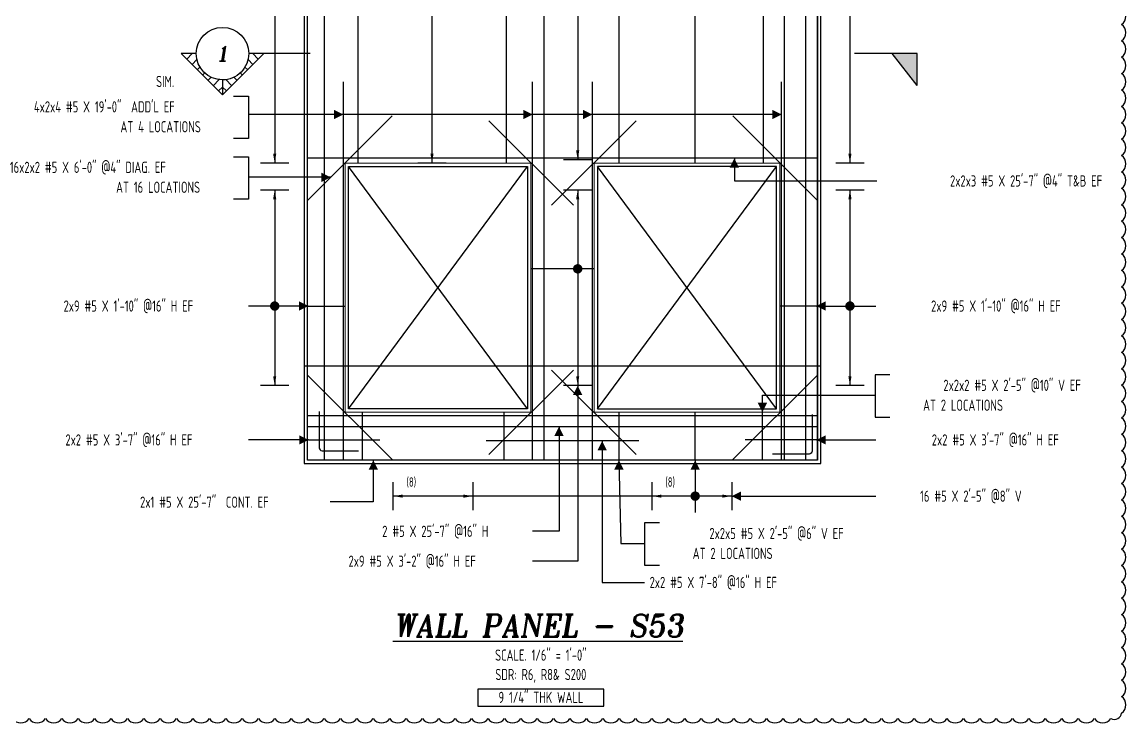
# Model space of a CAD drawing. Header units: inches. Extents: x 10095 to 38568, y -2433 to 4174.
# Drawn here: x 18557 to 19223, y 205 to 627 of the extents above; entities that cross this region are included whole.
import ezdxf
from ezdxf.enums import TextEntityAlignment as Align

# ---------------------------------------------------------------- set-up
doc = ezdxf.new("R2010")
doc.units = ezdxf.units.IN
doc.header["$MEASUREMENT"] = 0
doc.layers.get('0').update_dxf_attribs({"linetype": 'CONTINUOUS'})
for name, color, linetype in [('0-25', 7, 'CONTINUOUS'), ('0-25TEXT', 7, 'CONTINUOUS'), ('0-35', 3, 'CONTINUOUS'), ('0-35TEXT', 3, 'CONTINUOUS'), ('0-50', 10, 'CONTINUOUS'), ('3', 3, 'CONTINUOUS'), ('BAR-LBL', 2, 'CONTINUOUS'), ('Hatch', 253, 'CONTINUOUS'), ('INTERMEDIATERANGELAY', 7, 'CONTINUOUS'), ('RANGELAY', 7, 'CONTINUOUS'), ('REBARS', 4, 'CONTINUOUS'), ('REV_1', 150, 'CONTINUOUS')]:
    doc.layers.add(name, color=color, linetype=linetype)
doc.layers.add('COVER', color=6, linetype='CONTINUOUS', lineweight=0, plot=False)
doc.styles.add('AR', font='ARCHQUIK.shx', dxfattribs={"width": 0.8})
doc.styles.add('ROMANT', font='romant')

# ---------------------------------------------------------------- blocks, each defined once
blk = doc.blocks.new('leadrblk')
blk.add_lwpolyline([(0, 0, 0, 1, 0), (1, 0, 1, 1, 0)], format="xyseb")
blk = doc.blocks.new('SECTARO')
at = {"linetype": 'Continuous'}
blk.add_line((33.32, 16.99), (20.13, 0), dxfattribs=at)
for p, q in [((33.32, 16.99), (33.32, 0)), ((33.32, 0), (0, 0))]:
    blk.add_line(p, q)
for points in [[(33.32, 0), (33.32, 16.99), (33.32, 0), (20.13, 0)], [(33.32, 16.99), (20.13, 0), (33.32, 0), (33.32, 16.99)]]:
    blk.add_solid(points, dxfattribs=at)
blk = doc.blocks.new('*X3')
at = {"color": 0, "linetype": 'Continuous'}
for p, q in [((-1.108, 0.2784), (-1.0748, 0.3117)), ((-1.081, 0.2171), (-1.0306, 0.2675)), ((-1.0127, 0.1969), (-0.9864, 0.2233)), ((-0.9601, 0.1612), (-0.9422, 0.1791)), ((-0.9204, 0.1125), (-0.898, 0.1349)), ((-0.895, 0.0495), (-0.8538, 0.0907)), ((-0.8561, 0), (-0.8096, 0.0465)), ((-0.7677, 0), (-0.7654, 0.0023))]:
    blk.add_line(p, q, dxfattribs=at)
blk = doc.blocks.new('*X2')
at = {"color": 0, "linetype": 'Continuous'}
for p, q in [((-1.108, 0.2784), (-1.0748, 0.3117)), ((-0.9601, 0.1612), (-0.9422, 0.1791)), ((-0.8561, 0), (-0.8096, 0.0465))]:
    blk.add_line(p, q, dxfattribs=at)
blk = doc.blocks.new('SECTNU')
at = {"linetype": 'Continuous'}
blk.add_line((-24.74, 0), (-32.81, 0), dxfattribs=at)
blk.add_line((0, 0), (-24.74, 0))
at = {"layer": '3'}
for p, q in [((-68.89, 0), (-46.81, 22.07)), ((-60.81, 0), (-68.89, 0))]:
    blk.add_line(p, q, dxfattribs=at)
at = {"layer": '3', "linetype": 'Continuous'}
blk.add_line((-46.81, 14), (-46.81, 22.07), dxfattribs=at)
at = {"layer": '3'}
for points in [[(-46.81, 22.07), (-24.74, 0), (-32.81, 0, 1)], [(-32.81, 0, 0.414214), (-46.81, 14)]]:
    blk.add_lwpolyline(points, format="xyb", dxfattribs=at)
for start, end in [(90, 180), (180, 0)]:
    blk.add_arc((-46.81, 0), 14, start, end, dxfattribs=at)
at = {"linetype": 'Continuous', "xscale": -64, "yscale": 64, "zscale": 64, "rotation": 359.9999999999999}
blk.add_blockref('*X3', (-117.73, 0), dxfattribs=at)
at = {"linetype": 'Continuous', "xscale": 64, "yscale": 64, "zscale": 64}
for name in ['*X3', '*X2']:
    blk.add_blockref(name, (24.1, 0), dxfattribs=at)
at = {"linetype": 'Continuous', "style": 'ROMANT', "oblique": 9, "width": 0.9}
blk.add_attdef('NO', text='', height=8, dxfattribs=at).set_placement((-46.81, 0), align=Align.MIDDLE)
blk = doc.blocks.new('*U1533', base_point=(18889.91, 417.06))
at = {"layer": 'REBARS', "color": 0}
blk.add_lwpolyline([(18889.69, 417.28), (18838.78, 366.37)], dxfattribs=at)
blk = doc.blocks.new('*U1534', base_point=(18889.91, 516.83))
at = {"layer": 'REBARS', "color": 0}
blk.add_lwpolyline([(18889.69, 516.61), (18838.78, 567.52)], dxfattribs=at)
blk = doc.blocks.new('*U1535', base_point=(19036.96, 414.11))
at = {"layer": 'REBARS', "color": 0}
blk.add_lwpolyline([(19036.74, 414.33), (18985.83, 363.41)], dxfattribs=at)
blk = doc.blocks.new('*U1536', base_point=(18876.32, 417.06))
at = {"layer": 'REBARS', "color": 0}
blk.add_lwpolyline([(18876.54, 417.28), (18927.45, 366.37)], dxfattribs=at)
blk = doc.blocks.new('*U1537', base_point=(19036.96, 519.78))
at = {"layer": 'REBARS', "color": 0}
blk.add_lwpolyline([(19036.74, 519.56), (18985.83, 570.47)], dxfattribs=at)
blk = doc.blocks.new('*U1538', base_point=(18876.32, 516.83))
at = {"layer": 'REBARS', "color": 0}
blk.add_lwpolyline([(18876.54, 516.61), (18927.45, 567.52)], dxfattribs=at)
blk = doc.blocks.new('*U1547', base_point=(19033.74, 366.44))
at = {"layer": 'REBARS', "color": 0}
blk.add_lwpolyline([(19033.49, 390.44), (19033.49, 368.44, -0.414214), (19031.74, 366.69), (19009.74, 366.69)], format="xyb", dxfattribs=at)
blk = doc.blocks.new('*U1548', base_point=(18736.22, 368.44))
at = {"layer": 'REBARS', "color": 0}
blk.add_lwpolyline([(18736.47, 392.44), (18736.47, 370.44, 0.414214), (18738.22, 368.69), (18760.22, 368.69)], format="xyb", dxfattribs=at)
blk = doc.blocks.new('*U1549', base_point=(18729.18, 362.94))
at = {"layer": 'REBARS', "color": 0}
blk.add_lwpolyline([(18729.49, 362.94), (18729.49, 912.94)], dxfattribs=at)
blk = doc.blocks.new('*U1550', base_point=(19036.43, 362.94))
at = {"layer": 'REBARS', "color": 0}
blk.add_lwpolyline([(19036.74, 362.94), (19036.74, 904.94)], dxfattribs=at)
blk = doc.blocks.new('rendmark')
at = {"color": 4}
blk.add_line((0, -3), (0, 3), dxfattribs=at)
blk = doc.blocks.new('rarrow')
at = {"color": 7}
blk.add_solid([(2, -0.33), (2, 0.33), (0, 0)], dxfattribs=at)
blk = doc.blocks.new('*U1837', base_point=(18804.47, 773.23))
at = {"layer": 'RANGELAY'}
blk.add_line((18804.47, 773.23), (18804.47, 541.94), dxfattribs=at)
at = {"layer": 'RANGELAY', "xscale": 2.834645669291339, "yscale": 2.834645669291339}
for name, p, rotation in [('rendmark', (18804.47, 773.23), 269.9999999999999), ('rarrow', (18804.47, 773.23), 269.9999999999999), ('rarrow', (18804.47, 541.94), 89.999996929531), ('rendmark', (18804.47, 541.94), 89.999996929531)]:
    blk.add_blockref(name, p, dxfattribs=dict(at, rotation=rotation))
blk = doc.blocks.new('*U1555', base_point=(19037.05, 904.94))
at = {"layer": 'REBARS', "color": 0}
blk.add_lwpolyline([(19036.74, 904.94), (19036.74, 362.94)], dxfattribs=at)
blk = doc.blocks.new('*U1557', base_point=(19029.86, 904.94))
at = {"layer": 'REBARS', "color": 0}
blk.add_lwpolyline([(19029.54, 904.94), (19029.54, 362.94)], dxfattribs=at)
blk = doc.blocks.new('*U1559', base_point=(18962.77, 362.94))
at = {"layer": 'REBARS', "color": 0}
blk.add_lwpolyline([(18963.08, 362.94), (18963.08, 391.94)], dxfattribs=at)
blk = doc.blocks.new('*U1836', base_point=(18709.68, 525.94))
at = {"layer": 'RANGELAY'}
blk.add_line((18709.68, 525.94), (18709.68, 407.94), dxfattribs=at)
at = {"layer": 'RANGELAY', "xscale": 2.834645669291339, "yscale": 2.834645669291339}
for name, p, rotation in [('rendmark', (18709.68, 525.94), 269.9999999999999), ('rarrow', (18709.68, 525.94), 269.9999999999999), ('rarrow', (18709.68, 407.94), 89.999996929531), ('rendmark', (18709.68, 407.94), 89.999996929531)]:
    blk.add_blockref(name, p, dxfattribs=dict(at, rotation=rotation))
blk = doc.blocks.new('VPMB0FCB1')
at = {"const_width": 1}
blk.add_lwpolyline([(-0.5, 0, 1), (0.5, 0, 1)], format="xyb", close=True, dxfattribs=at)
blk = doc.blocks.new('*U1561', base_point=(18729.91, 455.58))
at = {"layer": 'REBARS', "color": 0}
blk.add_lwpolyline([(18729.91, 455.89), (18751.91, 455.89)], dxfattribs=at)
blk = doc.blocks.new('*U1835', base_point=(18709.68, 896.94))
at = {"layer": 'RANGELAY'}
blk.add_line((18709.68, 896.94), (18709.68, 541.94), dxfattribs=at)
at = {"layer": 'RANGELAY', "xscale": 2.834645669291339, "yscale": 2.834645669291339}
for name, p, rotation in [('rendmark', (18709.68, 896.94), 269.9999999999999), ('rarrow', (18709.68, 896.94), 269.9999999999999), ('rarrow', (18709.68, 541.94), 89.999996929531), ('rendmark', (18709.68, 541.94), 89.999996929531)]:
    blk.add_blockref(name, p, dxfattribs=dict(at, rotation=rotation))
blk = doc.blocks.new('*U1834', base_point=(19056.35, 525.94))
at = {"layer": 'RANGELAY'}
blk.add_line((19056.35, 525.94), (19056.35, 407.94), dxfattribs=at)
at = {"layer": 'RANGELAY', "xscale": 2.834645669291339, "yscale": 2.834645669291339}
for name, p, rotation in [('rendmark', (19056.35, 525.94), 269.9999999999999), ('rarrow', (19056.35, 525.94), 269.9999999999999), ('rarrow', (19056.35, 407.94), 89.999996929531), ('rendmark', (19056.35, 407.94), 89.999996929531)]:
    blk.add_blockref(name, p, dxfattribs=dict(at, rotation=rotation))
blk = doc.blocks.new('VPMB0FD31')
at = {"const_width": 1}
blk.add_lwpolyline([(-0.5, 0, 1), (0.5, 0, 1)], format="xyb", close=True, dxfattribs=at)
blk = doc.blocks.new('*U1563', base_point=(19036.12, 455.58))
at = {"layer": 'REBARS', "color": 0}
blk.add_lwpolyline([(19036.12, 455.89), (19014.12, 455.89)], dxfattribs=at)
blk = doc.blocks.new('*U1833', base_point=(19056.35, 904.94))
at = {"layer": 'RANGELAY'}
blk.add_line((19056.35, 904.94), (19056.35, 541.94), dxfattribs=at)
at = {"layer": 'RANGELAY', "xscale": 2.834645669291339, "yscale": 2.834645669291339}
for name, p, rotation in [('rendmark', (19056.35, 904.94), 269.9999999999999), ('rarrow', (19056.35, 904.94), 269.9999999999999), ('rarrow', (19056.35, 541.94), 89.999996929531), ('rendmark', (19056.35, 541.94), 89.999996929531)]:
    blk.add_blockref(name, p, dxfattribs=dict(at, rotation=rotation))
blk = doc.blocks.new('*U1565', base_point=(19004.02, 541.94))
at = {"layer": 'REBARS', "color": 0}
blk.add_lwpolyline([(19004.33, 541.94), (19004.33, 912.94)], dxfattribs=at)
blk = doc.blocks.new('*U1566', base_point=(19017.05, 912.94))
at = {"layer": 'REBARS', "color": 0}
blk.add_lwpolyline([(19016.74, 912.94), (19016.74, 362.94)], dxfattribs=at)
blk = doc.blocks.new('*U1832', base_point=(18892.27, 896.94))
at = {"layer": 'RANGELAY'}
blk.add_line((18892.27, 896.94), (18892.27, 543.94), dxfattribs=at)
at = {"layer": 'RANGELAY', "xscale": 2.834645669291339, "yscale": 2.834645669291339}
for name, p, rotation in [('rendmark', (18892.27, 896.94), 269.9999999999999), ('rarrow', (18892.27, 896.94), 269.9999999999999), ('rarrow', (18892.27, 543.94), 89.999996929531), ('rendmark', (18892.27, 543.94), 89.999996929531)]:
    blk.add_blockref(name, p, dxfattribs=dict(at, rotation=rotation))
blk = doc.blocks.new('*U1831', base_point=(18892.27, 525.94))
at = {"layer": 'RANGELAY'}
blk.add_line((18892.27, 525.94), (18892.27, 407.94), dxfattribs=at)
at = {"layer": 'RANGELAY', "xscale": 2.834645669291339, "yscale": 2.834645669291339}
for name, p, rotation in [('rendmark', (18892.27, 525.94), 269.9999999999999), ('rarrow', (18892.27, 525.94), 269.9999999999999), ('rarrow', (18892.27, 407.94), 89.999996929531), ('rendmark', (18892.27, 407.94), 89.999996929531)]:
    blk.add_blockref(name, p, dxfattribs=dict(at, rotation=rotation))
blk = doc.blocks.new('VPMB0FE31')
at = {"const_width": 1}
blk.add_lwpolyline([(-0.5, 0, 1), (0.5, 0, 1)], format="xyb", close=True, dxfattribs=at)
blk = doc.blocks.new('*U1568', base_point=(18902.12, 477.99))
at = {"layer": 'REBARS', "color": 0}
blk.add_lwpolyline([(18902.12, 478.3), (18864.12, 478.3)], dxfattribs=at)
blk = doc.blocks.new('*U1569', base_point=(19036.49, 363.26))
at = {"layer": 'REBARS', "color": 0}
blk.add_lwpolyline([(19036.49, 362.94), (18729.49, 362.94)], dxfattribs=at)
blk = doc.blocks.new('*U1570', base_point=(18872.13, 912.94))
at = {"layer": 'REBARS', "color": 0}
blk.add_lwpolyline([(18871.81, 912.94), (18871.81, 362.94)], dxfattribs=at)
blk = doc.blocks.new('*U1571', base_point=(18849.43, 912.94))
at = {"layer": 'REBARS', "color": 0}
blk.add_lwpolyline([(18849.12, 912.94), (18849.12, 541.94)], dxfattribs=at)
blk = doc.blocks.new('*U1572', base_point=(18917.42, 912.94))
at = {"layer": 'REBARS', "color": 0}
blk.add_lwpolyline([(18917.11, 912.94), (18917.11, 541.94)], dxfattribs=at)
blk = doc.blocks.new('*U1573', base_point=(18729.27, 414.11))
at = {"layer": 'REBARS', "color": 0}
blk.add_lwpolyline([(18729.49, 414.33), (18780.4, 363.41)], dxfattribs=at)
blk = doc.blocks.new('*U1574', base_point=(18729.27, 519.78))
at = {"layer": 'REBARS', "color": 0}
blk.add_lwpolyline([(18729.49, 519.56), (18780.4, 570.47)], dxfattribs=at)
blk = doc.blocks.new('*U1575', base_point=(18751.43, 362.94))
at = {"layer": 'REBARS', "color": 0}
blk.add_lwpolyline([(18751.12, 362.94), (18751.12, 590.94)], dxfattribs=at)
blk = doc.blocks.new('*U1576', base_point=(18864.8, 362.94))
at = {"layer": 'REBARS', "color": 0}
blk.add_lwpolyline([(18865.12, 362.94), (18865.12, 590.94)], dxfattribs=at)
blk = doc.blocks.new('*U1577', base_point=(18901.43, 362.94))
at = {"layer": 'REBARS', "color": 0}
blk.add_lwpolyline([(18901.12, 362.94), (18901.12, 590.94)], dxfattribs=at)
blk = doc.blocks.new('*U1578', base_point=(19014.8, 362.94))
at = {"layer": 'REBARS', "color": 0}
blk.add_lwpolyline([(19015.12, 362.94), (19015.12, 590.94)], dxfattribs=at)
blk = doc.blocks.new('*U1579', base_point=(18762.94, 362.94))
at = {"layer": 'REBARS', "color": 0}
blk.add_lwpolyline([(18762.62, 362.94), (18762.62, 391.94)], dxfattribs=at)
blk = doc.blocks.new('*U1580', base_point=(19003.3, 362.94))
at = {"layer": 'REBARS', "color": 0}
blk.add_lwpolyline([(19003.61, 362.94), (19003.61, 391.94)], dxfattribs=at)
blk = doc.blocks.new('*U1583', base_point=(18847.98, 391.94))
at = {"layer": 'REBARS', "color": 0}
blk.add_lwpolyline([(18847.67, 391.94), (18847.67, 362.94)], dxfattribs=at)
blk = doc.blocks.new('*U1584', base_point=(18917.42, 391.94))
at = {"layer": 'REBARS', "color": 0}
blk.add_lwpolyline([(18917.11, 391.94), (18917.11, 362.94)], dxfattribs=at)
blk = doc.blocks.new('*U1585', base_point=(19036.74, 390.12))
at = {"layer": 'REBARS', "color": 0}
blk.add_lwpolyline([(19036.74, 389.81), (18729.74, 389.81)], dxfattribs=at)
blk = doc.blocks.new('*U1586', base_point=(19036.74, 544.58))
at = {"layer": 'REBARS', "color": 0}
blk.add_lwpolyline([(19036.74, 544.89), (18729.74, 544.89)], dxfattribs=at)
blk = doc.blocks.new('*U1830', base_point=(18985.12, 341.36))
at = {"layer": 'INTERMEDIATERANGELAY'}
blk.add_line((18937.11, 341.36), (18829.12, 341.36), dxfattribs=at)
at = {"layer": 'RANGELAY'}
for p, q in [((18829.12, 341.36), (18781.12, 341.36)), ((18985.12, 341.36), (18937.11, 341.36))]:
    blk.add_line(p, q, dxfattribs=at)
at = {"layer": 'RANGELAY', "xscale": 2.834645669291339, "yscale": 2.834645669291339}
for name, p, rotation in [('rendmark', (18781.12, 341.36), 359.999996929531), ('rendmark', (18829.12, 341.36), 180), ('rendmark', (18937.11, 341.36), 359.999996929531), ('rendmark', (18985.12, 341.36), 180), ('rarrow', (18781.12, 341.36), 359.999996929531), ('rarrow', (18829.12, 341.36), 180), ('rarrow', (18937.11, 341.36), 359.999996929531), ('rarrow', (18985.12, 341.36), 180)]:
    blk.add_blockref(name, p, dxfattribs=dict(at, rotation=rotation))
blk = doc.blocks.new('VPMB10011')
at = {"const_width": 1}
blk.add_lwpolyline([(-0.5, 0, 1), (0.5, 0, 1)], format="xyb", close=True, dxfattribs=at)
blk = doc.blocks.new('*U1587', base_point=(18760.26, 541.94))
at = {"layer": 'REBARS', "color": 0}
blk.add_lwpolyline([(18759.95, 541.94), (18759.95, 912.94)], dxfattribs=at)
blk = doc.blocks.new('*U1588', base_point=(18739.18, 912.94))
at = {"layer": 'REBARS', "color": 0}
blk.add_lwpolyline([(18739.49, 912.94), (18739.49, 362.94)], dxfattribs=at)
blk = doc.blocks.new('*U1741', base_point=(18962.77, 541.94))
at = {"layer": 'REBARS', "color": 0}
blk.add_lwpolyline([(18963.08, 541.94), (18963.08, 772.94)], dxfattribs=at)
blk = doc.blocks.new('*U1589', base_point=(18730.12, 374.91))
at = {"layer": 'REBARS', "color": 0}
blk.add_lwpolyline([(18730.12, 375.23), (18773.12, 375.23)], dxfattribs=at)
blk = doc.blocks.new('*U1590', base_point=(19036.49, 382.89))
at = {"layer": 'REBARS', "color": 0}
blk.add_lwpolyline([(19036.49, 383.2), (18729.49, 383.2)], dxfattribs=at)
blk = doc.blocks.new('*U1591', base_point=(19036.12, 374.91))
at = {"layer": 'REBARS', "color": 0}
blk.add_lwpolyline([(19036.12, 375.23), (18993.12, 375.23)], dxfattribs=at)
blk = doc.blocks.new('*U1592', base_point=(18929.12, 374.25))
at = {"layer": 'REBARS', "color": 0}
blk.add_lwpolyline([(18929.12, 374.57), (18837.12, 374.57)], dxfattribs=at)

msp = doc.modelspace()

# ---------------------------------------------------------------- linework, layer by layer
at = {"layer": '0-25'}
for p, q in [((18754.11616, 393.9437), (18862.11616, 539.94416)), ((18862.11616, 393.9437), (18754.11616, 539.94416)), ((19012.11616, 393.9437), (18904.11616, 539.94416)), ((18904.11616, 393.9437), (19012.11616, 539.94416))]:
    msp.add_line(p, q, dxfattribs=at)
at = {"layer": '0-25TEXT'}
for points in [[(18684.80252, 582.29326), (18693.80158, 582.29326), (18693.80158, 556.79594), (18684.80252, 556.79594)], [(19015.11615, 571.28572), (18693.80158, 571.28572)], [(18684.80252, 545.83246), (18693.80158, 545.83246), (18693.80158, 520.33513), (18684.80252, 520.33513)], [(18986.70323, 544.89188), (18986.70323, 531.25585), (19072.59811, 531.25585)], [(18743.38813, 533.45876), (18693.80158, 533.45876)], [(18729.91476, 455.89081), (18693.80292, 455.89081)], [(19036.11616, 455.89081), (19071.96848, 455.89081)], [(19080.46674, 414.5026), (19071.46769, 414.5026), (19071.46769, 389.00528), (19080.46674, 389.00528)], [(18892.27296, 407.94375), (18892.27296, 302.15867), (18864.97486, 302.15867)], [(19003.60853, 391.94374), (19003.60853, 402.12894), (19071.46769, 402.1289)], [(18881.05023, 383.20044), (18881.05023, 320.15957), (18864.97486, 320.15957)], [(18730.11616, 375.22622), (18693.80292, 375.22622)], [(18907.04817, 374.5656), (18907.04817, 289.362), (18932.61961, 289.362)], [(19036.11616, 375.22622), (19071.96848, 375.22622)], [(18769.07436, 362.9437), (18769.07436, 337.96515), (18743.07348, 337.96515)], [(18917.10919, 362.94362), (18918.34013, 312.84698), (18932.61961, 312.84698)], [(18963.08409, 362.94375), (18963.08409, 331.51312)], [(18985.11616, 341.3557), (19071.96848, 341.3557)], [(18941.61867, 325.22069), (18932.61961, 325.22069), (18932.61961, 299.72336), (18941.61867, 299.72336)]]:
    msp.add_lwpolyline(points, dxfattribs=at)
at = {"layer": '0-35'}
for points in [[(19024.11616, 914.9437), (18727.49116, 914.9437), (18727.49116, 360.9437), (19038.74116, 360.9437), (19038.74116, 906.9437), (19024.11616, 906.9437)], [(18754.11616, 539.94416), (18862.11616, 539.94416), (18862.11616, 393.9437), (18754.11616, 393.9437)], [(19012.11616, 539.94416), (18904.11616, 539.94416), (18904.11616, 393.9437), (19012.11616, 393.9437)]]:
    msp.add_lwpolyline(points, close=True, dxfattribs=at)
at = {"layer": '0-50'}
msp.add_lwpolyline([(18907.99784, 225.06164), (18832.111, 225.06164), (18832.111, 214.70528), (18907.99784, 214.70528)], close=True, dxfattribs=at)
at = {"layer": 'COVER'}
for points in [[(19022.11616, 912.9437), (18729.49116, 912.9437), (18729.49116, 362.9437), (19036.74116, 362.9437), (19036.74116, 904.9437), (19022.11616, 904.9437)], [(18752.11616, 541.94416), (18864.11616, 541.94416), (18864.11616, 391.9437), (18752.11616, 391.9437)], [(19014.11616, 541.94416), (18902.11616, 541.94416), (18902.11616, 391.9437), (19014.11616, 391.9437)]]:
    msp.add_lwpolyline(points, close=True, dxfattribs=at)
at = {"layer": 'Hatch'}
msp.add_line((18727.49116, 419.9437), (19038.74116, 419.9437), dxfattribs=at)
at = {"layer": 'REV_1'}
msp.add_lwpolyline([(18551.75475, 207.28369, 0.52056705), (18561.63313, 207.28369, 0.52056705), (18571.5115, 207.28369, 0.52056705), (18581.38988, 207.28369, 0.52056705), (18591.26826, 207.28369, 0.52056705), (18601.14664, 207.28369, 0.52056705), (18611.02502, 207.28369, 0.52056705), (18620.9034, 207.28369, 0.52056705), (18630.78177, 207.28369, 0.52056705), (18640.66015, 207.28369, 0.52056705), (18650.53853, 207.28369, 0.52056705), (18660.41691, 207.28369, 0.52056705), (18670.29529, 207.28369, 0.52056705), (18680.17367, 207.28369, 0.52056705), (18690.05204, 207.28369, 0.52056705), (18699.93042, 207.28369, 0.52056705), (18709.8088, 207.28369, 0.52056705), (18719.68718, 207.28369, 0.52056705), (18729.56556, 207.28369, 0.52056705), (18739.44394, 207.28369, 0.52056705), (18749.32231, 207.28369, 0.52056705), (18759.20069, 207.28369, 0.52056705), (18769.07907, 207.28369, 0.52056705), (18778.95745, 207.28369, 0.52056705), (18788.83583, 207.28369, 0.52056705), (18798.71421, 207.28369, 0.52056705), (18808.59258, 207.28369, 0.52056705), (18818.47096, 207.28369, 0.52056705), (18828.34934, 207.28369, 0.52056705), (18838.22772, 207.28369, 0.52056705), (18848.1061, 207.28369, 0.52056705), (18857.98448, 207.28369, 0.52056705), (18867.86285, 207.28369, 0.52056705), (18877.74123, 207.28369, 0.52056705), (18887.61961, 207.28369, 0.52056705), (18897.49799, 207.28369, 0.52056705), (18907.37637, 207.28369, 0.52056705), (18917.25474, 207.28369, 0.52056705), (18927.13312, 207.28369, 0.52056705), (18937.0115, 207.28369, 0.52056705), (18946.88988, 207.28369, 0.52056705), (18956.76826, 207.28369, 0.52056705), (18966.64664, 207.28369, 0.52056705), (18976.52501, 207.28369, 0.52056705), (18986.40339, 207.28369, 0.52056705), (18996.28177, 207.28369, 0.52056705), (19006.16015, 207.28369, 0.52056705), (19016.03853, 207.28369, 0.52056705), (19025.91691, 207.28369, 0.52056705), (19035.79528, 207.28369, 0.52056705), (19045.67366, 207.28369, 0.52056705), (19055.55204, 207.28369, 0.52056705), (19065.43042, 207.28369, 0.52056705), (19075.3088, 207.28369, 0.52056705), (19085.18718, 207.28369, 0.52056705), (19095.06555, 207.28369, 0.52056705), (19104.94393, 207.28369, 0.52056705), (19114.82231, 207.28369, 0.52056705), (19124.70069, 207.28369, 0.52056705), (19134.57907, 207.28369, 0.52056705), (19144.45745, 207.28369, 0.52056705), (19154.33582, 207.28369, 0.52056705), (19164.2142, 207.28369, 0.52056705), (19174.09258, 207.28369, 0.52056705), (19183.97096, 207.28369, 0.52056705), (19193.84934, 207.28369, 0.52056705), (19203.72772, 207.28369, 0.52056705), (19213.60609, 207.28369, 0.52056705), (19220.10138, 210.66678, 0.52056705), (19220.10138, 220.54516, 0.52056705), (19220.10138, 230.42354, 0.52056705), (19220.10138, 240.30191, 0.52056705), (19220.10138, 250.18029, 0.52056705), (19220.10138, 260.05867, 0.52056705), (19220.10138, 269.93705, 0.52056705), (19220.10138, 279.81543, 0.52056705), (19220.10138, 289.69381, 0.52056705), (19220.10138, 299.57218, 0.52056705), (19220.10138, 309.45056, 0.52056705), (19220.10138, 319.32894, 0.52056705), (19220.10138, 329.20732, 0.52056705), (19220.10138, 339.0857, 0.52056705), (19220.10138, 348.96408, 0.52056705), (19220.10138, 358.84245, 0.52056705), (19220.10138, 368.72083, 0.52056705), (19220.10138, 378.59921, 0.52056705), (19220.10138, 388.47759, 0.52056705), (19220.10138, 398.35597, 0.52056705), (19220.10138, 408.23435, 0.52056705), (19220.10138, 418.11272, 0.52056705), (19220.10138, 427.9911, 0.52056705), (19220.10138, 437.86948, 0.52056705), (19220.10138, 447.74786, 0.52056705), (19220.10138, 457.62624, 0.52056705), (19220.10138, 467.50461, 0.52056705), (19220.10138, 477.38299, 0.52056705), (19220.10138, 487.26137, 0.52056705), (19220.10138, 497.13975, 0.52056705), (19220.10138, 507.01813, 0.52056705), (19220.10138, 516.89651, 0.52056705), (19220.10138, 526.77488, 0.52056705), (19220.10138, 536.65326, 0.52056705), (19220.10138, 546.53164, 0.52056705), (19220.10138, 556.41002, 0.52056705), (19220.10138, 566.2884, 0.52056705), (19220.10138, 576.16678, 0.52056705), (19220.10138, 586.04515, 0.52056705), (19220.10138, 595.92353, 0.52056705), (19220.10138, 605.80191, 0.52056705), (19220.10138, 615.68029, 0.52056705), (19220.10138, 625.55867, 0.52056705), (19220.10138, 635.43705, 0.52056705)], format="xyb", dxfattribs=at)

# ---------------------------------------------------------------- block references
ref = msp.add_blockref('SECTNU', (18731.06642, 607.97926), dxfattribs=dict(xscale=-1.129181470141702, yscale=1.129181470141702, zscale=1.129181470141702, rotation=180))
ref.add_attrib('NO', '1', dxfattribs={"linetype": 'Continuous', "height": 9.03345, "style": 'ROMANT', "oblique": 9, "width": 0.9}).set_placement((18678.20639, 607.97925), align=Align.MIDDLE)
at = {"xscale": -1.129181470141702, "yscale": 1.129181470141702, "zscale": 1.129181470141702, "rotation": 180}
msp.add_blockref('SECTARO', (19059.13964, 607.97927), dxfattribs=at)
at = {"layer": '0-25TEXT'}
for name, p, xscale, yscale in [('leadrblk', (18751.11617, 571.28581), -5.623937007874017, 2.250708661417324), ('leadrblk', (18865.11615, 571.28567), -5.623937007874017, 2.250708661417324), ('leadrblk', (18901.11617, 571.28576), -5.623937007874017, 2.250708661417324), ('leadrblk', (19015.11615, 571.28572), -5.623937007874017, 2.250708661417324), ('leadrblk', (18743.38813, 533.45876), -5.623937007874017, 2.250708661417324), ('leadrblk', (18729.91476, 455.89081), -5.623937007874017, 2.250708661417324), ('leadrblk', (19036.11616, 455.89081), 5.623937007874017, 2.250708661417324), ('leadrblk', (18730.11616, 375.22622), -5.623937007874017, 2.250708661417324), ('leadrblk', (19036.11616, 375.22622), 5.623937007874017, 2.250708661417324), ('VPMB10011', (18963.08407, 341.3557), 2.834645669291338, 2.834645669291338)]:
    msp.add_blockref(name, p, dxfattribs=dict(at, xscale=xscale, yscale=yscale))
for name, p, xscale, yscale, rotation in [('leadrblk', (18986.70323, 544.89188), -5.623937007874017, 2.250708661417324, 89.9999953942965), ('VPMB0FE31', (18892.27295, 478.30096), 2.834645669291338, 2.834645669291338, 90.00000000000007), ('VPMB0FCB1', (18709.67892, 455.89081), 2.834645669291338, 2.834645669291338, 269.9999999999999), ('VPMB0FD31', (19056.352, 455.89081), 2.834645669291338, 2.834645669291338, 90.00000000000007), ('leadrblk', (18892.27296, 407.94375), 5.623937007874017, 2.250708661417324, 270.0000015352345), ('leadrblk', (19003.60853, 391.94374), -5.623937007874017, 2.250708661417324, 269.9999984647655), ('leadrblk', (18881.05023, 383.20044), -5.623937007874017, 2.250708661417324, 89.9999953942965), ('leadrblk', (18907.04817, 374.5656), -5.623937007874017, 2.250708661417324, 89.9999953942965), ('leadrblk', (18769.07436, 362.9437), 5.623937007874017, 2.250708661417324, 270.0000015352345), ('leadrblk', (18917.10919, 362.94362), 5.623937007874017, 2.250708661417324, 270.0000015352345), ('leadrblk', (18963.08409, 362.94375), 5.623937007874017, 2.250708661417324, 270.0000015352345), ('leadrblk', (18985.11616, 341.3557), -5.623937007874017, 2.250708661417324, 179.999996929531)]:
    msp.add_blockref(name, p, dxfattribs=dict(at, xscale=xscale, yscale=yscale, rotation=rotation))
at = {"layer": 'RANGELAY'}
for name, p in [('*U1833', (19056.352, 904.9437)), ('*U1835', (18709.67891, 896.9437)), ('*U1832', (18892.27295, 896.9437)), ('*U1837', (18804.46873, 773.23388)), ('*U1836', (18709.67892, 525.94416)), ('*U1831', (18892.27295, 525.94416)), ('*U1834', (19056.352, 525.94416)), ('*U1830', (18985.11616, 341.3557))]:
    msp.add_blockref(name, p, dxfattribs=at)
at = {"layer": 'REBARS', "color": 4}
for name, p in [('*U1549', (18729.17884, 362.9437)), ('*U1588', (18739.17867, 912.9437)), ('*U1587', (18760.26449, 541.94416)), ('*U1571', (18849.42942, 912.9437)), ('*U1570', (18872.1254, 912.9437)), ('*U1572', (18917.42169, 912.9437)), ('*U1565', (19004.02159, 541.94416)), ('*U1566', (19017.05366, 912.9437)), ('*U1557', (19029.85689, 904.9437)), ('*U1550', (19036.42884, 362.9437)), ('*U1555', (19037.05366, 904.9437)), ('*U1741', (18962.77158, 541.94416)), ('*U1575', (18751.4286, 362.9437)), ('*U1576', (18864.80372, 362.9437)), ('*U1577', (18901.4286, 362.9437)), ('*U1578', (19014.80372, 362.9437)), ('*U1574', (18729.27019, 519.78275)), ('*U1534', (18889.91428, 516.83059)), ('*U1538', (18876.31804, 516.83059)), ('*U1537', (19036.96226, 519.78262)), ('*U1586', (19036.74116, 544.57938)), ('*U1568', (18902.11616, 477.98846)), ('*U1561', (18729.91476, 455.57831)), ('*U1563', (19036.11616, 455.57831)), ('*U1573', (18729.27019, 414.10511)), ('*U1533', (18889.91428, 417.05727)), ('*U1536', (18876.31804, 417.05727)), ('*U1535', (19036.96229, 414.10527)), ('*U1585', (19036.74116, 390.12479)), ('*U1548', (18736.21946, 368.44012)), ('*U1579', (18762.93628, 362.9437)), ('*U1583', (18847.98382, 391.9437)), ('*U1584', (18917.42169, 391.9437)), ('*U1559', (18962.77158, 362.9437)), ('*U1580', (19003.29603, 362.9437)), ('*U1547', (19033.74116, 366.44012)), ('*U1590', (19036.49116, 382.88794)), ('*U1589', (18730.11616, 374.91372)), ('*U1592', (18929.12313, 374.2531)), ('*U1591', (19036.11616, 374.91372)), ('*U1569', (19036.49116, 363.2562))]:
    msp.add_blockref(name, p, dxfattribs=at)

# ---------------------------------------------------------------- texts
at = {"color": 7, "linetype": 'Continuous', "style": 'ROMANT', "oblique": 9, "width": 0.95}
msp.add_text('%%UWALL PANEL - S53', height=13.5, dxfattribs=at).set_placement((18868.68254, 256.63355), align=Align.CENTER)
at = {"layer": '0-25TEXT', "style": 'AR', "width": 0.8}
for p in [(18797.38116, 347.02499), (18953.37419, 347.02499)]:
    msp.add_text(' (8) ', height=5.669291, dxfattribs=at).set_placement(p, align=Align.RIGHT)
at = {"layer": '0-35TEXT', "style": 'AR', "width": 0.8}
for s, height, p in [('SIM.', 6.749831, (18638.15551, 587.84486)), ('AT 4 LOCATIONS', 6.7498312, (18616.6934, 560.54554)), ('AT 16 LOCATIONS', 6.7498312, (18614.08657, 524.08474))]:
    msp.add_text(s, height=height, dxfattribs=at).set_placement(p)
for p in [(19148.57586, 392.75488), (19009.72779, 303.47297)]:
    msp.add_text('AT 2 LOCATIONS', height=6.7498312, dxfattribs=at).set_placement(p, align=Align.RIGHT)
for s, p in [('SCALE. 1/6" = 1\'-0"', (18870.05442, 242.18666)), ('SDR: R6, R8& S200', (18870.05442, 230.51846)), ('9 1/4" THK WALL', (18870.13134, 216.73044))]:
    msp.add_text(s, height=6.7498312, dxfattribs=at).set_placement(p, align=Align.CENTER)
at = {"layer": 'BAR-LBL', "style": 'AR', "width": 0.8}
for s, p in [('4x2x4 #5 X 19\'-0"  ADD\'L EF', (18564.56687, 572.54429)), ('16x2x2 #5 X 6\'-0" @4" DIAG. EF', (18550.04426, 536.08348)), ('2x9 #5 X 1\'-10" @16" H EF', (18582.4422, 452.51616)), ('2x2 #5 X 3\'-7" @16" H EF', (18583.55932, 371.85157)), ('2x1 #5 X 25\'-7"  CONT. EF', (18628.54757, 334.35777)), ('2 #5 X 25\'-7" @16" H', (18774.46712, 316.78493)), ('2x9 #5 X 3\'-2" @16" H EF', (18754.1727, 298.78403)), ('2x2 #5 X 7\'-8" @16" H EF', (18935.6193, 285.98736))]:
    msp.add_text(s, height=6.7492913, dxfattribs=at).set_placement(p)
for s, p in [('2x2x3 #5 X 25\'-7" @4" T&B EF', (19208.34938, 527.88121)), ('2x9 #5 X 1\'-10" @16" H EF', (19183.32921, 452.51616)), ('2x2x2 #5 X 2\'-5" @10" V EF', (19195.48915, 404.75362)), ('2x2 #5 X 3\'-7" @16" H EF', (19182.21208, 371.85157)), ('16 #5 X 2\'-5" @8" V', (19159.8696, 337.98106)), ('2x2x5 #5 X 2\'-5" @6" V EF', (19052.54495, 315.47171))]:
    msp.add_text(s, height=6.7492913, dxfattribs=at).set_placement(p, align=Align.RIGHT)

doc.saveas('drawing.dxf')
